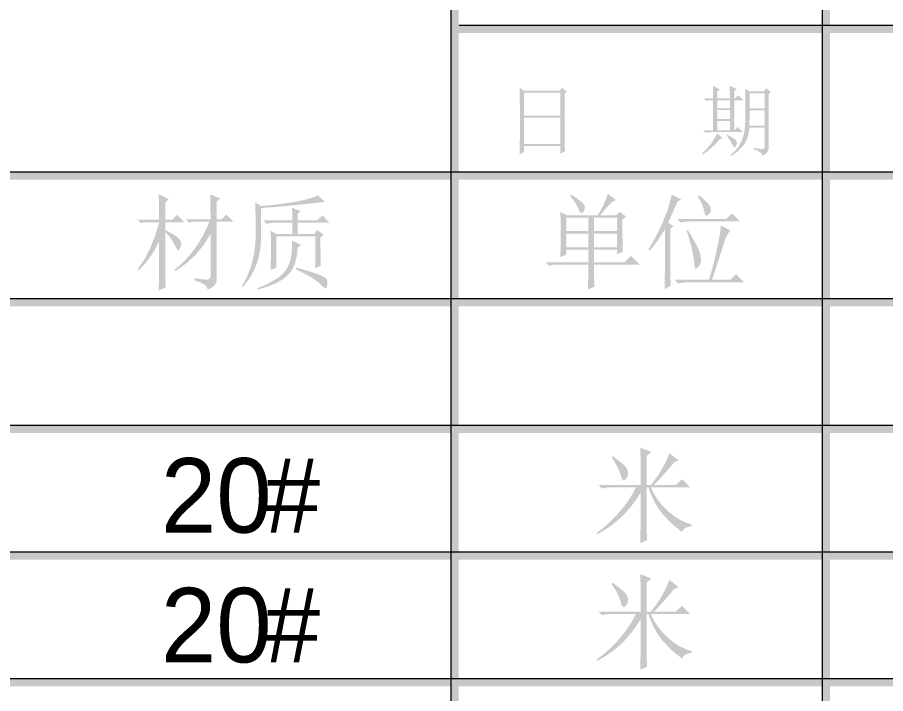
# Model space of a CAD drawing. Header units: millimetres. Extents: x 0 to 169, y 13 to 258.
# Drawn here: x 82.74 to 118.16, y 198.36 to 225.94 of the extents above; entities that cross this region are included whole.
import ezdxf

# ---------------------------------------------------------------- set-up
doc = ezdxf.new("R2010")
doc.units = ezdxf.units.MM

msp = doc.modelspace()

# ---------------------------------------------------------------- hatches: boundary and pattern name
h = msp.add_hatch(color=0)
h.dxf.hatch_style = 2
h.paths.add_polyline_path([(100.397028, 12.706615), (100.735691, 12.706615), (100.735691, 241.638226), (100.397028, 241.638226)])
h = msp.add_hatch(color=0)
h.dxf.hatch_style = 2
h.paths.add_polyline_path([(115.552361, 12.706615), (115.891024, 12.706615), (115.891024, 241.638226), (115.552361, 241.638226)])
h = msp.add_hatch(color=0)
h.dxf.hatch_style = 2
h.paths.add_polyline_path([(100.735694, 225.297559), (168.994667, 225.297559), (168.994667, 225.636222), (100.735694, 225.636222)])
h = msp.add_hatch(color=0)
h.paths.add_polyline_path([(111.29742, 222.561326), (111.29742, 222.236109), (111.804538, 222.236109), (111.804538, 222.561326)])
h.paths.add_polyline_path([(111.29742, 222.164451), (111.29742, 221.789625), (111.804538, 221.789625), (111.804538, 222.164451)])
h.paths.add_polyline_path([(111.29742, 221.717967), (111.29742, 221.332116), (111.804538, 221.332116), (111.804538, 221.717967)])
h.paths.add_polyline_path([(111.121031, 222.632984), (111.117586, 222.919616), (111.110007, 223.156639), (111.396639, 222.996786), (111.29742, 222.919616), (111.29742, 222.632984), (111.804538, 222.632984), (111.801093, 222.876208), (111.793514, 223.156639), (112.080146, 223.007811), (111.980927, 222.930641), (111.980927, 222.632984), (112.014, 222.632984), (112.151804, 222.770788), (112.361266, 222.561326), (111.980927, 222.561326), (111.980927, 221.332116), (111.991951, 221.332116), (112.129755, 221.46992), (112.339217, 221.260458), (110.98874, 221.260458), (110.812351, 221.232898), (110.713132, 221.332116), (111.121031, 221.332116), (111.121031, 222.561326), (111.010788, 222.561326), (110.839911, 222.533766), (110.740693, 222.632984)])
h.paths.add_polyline_path([(111.286396, 221.210849), (111.506882, 221.012411), (111.396639, 220.973826), (111.226107, 220.786585), (111.053507, 220.621049), (110.878841, 220.476182), (110.702108, 220.350953), (110.674547, 220.389538), (110.851625, 220.567994), (111.0163, 220.758852), (111.159616, 220.972448)])
h.paths.add_polyline_path([(111.694295, 221.16124), (111.82762, 221.084845), (111.92994, 221.021369), (112.001253, 220.971329), (112.041561, 220.935241), (112.078768, 220.875986), (112.09117, 220.824998), (112.080146, 220.761609), (112.052585, 220.698219), (112.016067, 220.651365), (111.991951, 220.637585), (111.951299, 220.66239), (111.914781, 220.736804), (111.819697, 220.914571), (111.666734, 221.133679)])
h.paths.add_polyline_path([(112.609312, 222.847958), (112.609312, 222.225085), (113.221161, 222.225085), (113.221161, 222.847958)])
h.paths.add_polyline_path([(112.609312, 222.153427), (112.605867, 221.819942), (112.598288, 221.51953), (113.221161, 221.51953), (113.221161, 222.153427)])
h.paths.add_polyline_path([(112.774677, 220.615536), (112.973804, 220.58522), (113.110918, 220.571439), (113.158375, 220.575746), (113.192912, 220.597622), (113.214013, 220.638102), (113.221161, 220.698219), (113.221161, 221.442359), (112.598288, 221.442359), (112.574517, 221.236773), (112.528008, 221.050308), (112.458762, 220.883479), (112.366778, 220.736804), (112.135267, 220.485312), (111.854148, 220.279295), (111.832099, 220.312368), (112.021579, 220.498403), (112.173852, 220.692707), (112.289608, 220.911126), (112.37229, 221.166752), (112.401229, 221.325915), (112.421899, 221.530554), (112.434302, 221.780668), (112.438436, 222.076257), (112.437488, 222.37176), (112.434991, 222.629539), (112.431459, 222.849078), (112.427411, 223.029859), (112.609312, 222.919616), (113.193601, 222.919616), (113.281795, 223.046396), (113.480233, 222.897568), (113.392038, 222.809373), (113.392038, 220.648609), (113.378516, 220.533888), (113.329337, 220.43777), (113.243985, 220.360255), (113.121943, 220.301344), (113.100239, 220.379031), (113.035126, 220.447416), (112.926606, 220.507533), (112.774677, 220.560415)])
h = msp.add_hatch(color=0)
h.paths.add_polyline_path([(103.410411, 222.870007), (103.410411, 221.927429), (104.887668, 221.927429), (104.887668, 222.870007)])
h.paths.add_polyline_path([(103.410411, 221.855771), (103.410411, 220.775389), (104.887668, 220.775389), (104.887668, 221.855771)])
h.paths.add_polyline_path([(103.22851, 220.350953), (103.23609, 221.052375), (103.239535, 221.695918), (103.23609, 222.344974), (103.22851, 223.068444), (103.410411, 222.947177), (104.86562, 222.947177), (104.948302, 223.068444), (105.163276, 222.908592), (105.064057, 222.831422), (105.064057, 221.133679), (105.065435, 220.789169), (105.075082, 220.477733), (104.887668, 220.378514), (104.887668, 220.698219), (103.410411, 220.698219), (103.410411, 220.461196)])
h = msp.add_hatch(color=0)
h.dxf.hatch_style = 2
h.paths.add_polyline_path([(0.338667, 219.317976), (168.994667, 219.317976), (168.994667, 219.656639), (0.338667, 219.656639)])
h = msp.add_hatch(color=0)
h.paths.add_polyline_path([(89.958774, 215.303585), (90.133527, 215.275594), (90.27779, 215.257421), (90.392081, 215.24855), (90.476917, 215.248464), (90.538842, 215.260952), (90.583715, 215.290494), (90.611017, 215.337605), (90.620233, 215.402804), (90.620233, 217.106059), (90.339113, 216.658541), (90.008384, 216.258566), (89.628045, 215.906132), (89.198097, 215.601241), (89.148488, 215.650851), (89.366046, 215.829651), (89.572235, 216.027055), (89.767055, 216.243063), (89.950506, 216.477674), (90.122589, 216.730888), (90.283302, 217.002706), (90.432647, 217.293128), (90.570623, 217.602153), (89.892628, 217.602153), (89.7438, 217.56908), (89.611509, 217.701372), (90.620233, 217.701372), (90.603696, 218.726632), (91.017108, 218.544731), (90.86828, 218.428976), (90.86828, 217.701372), (91.066717, 217.701372), (91.265155, 217.899809), (91.562811, 217.602153), (90.86828, 217.602153), (90.86828, 215.237439), (90.845542, 215.119617), (90.777329, 215.014197), (90.663641, 214.921179), (90.504477, 214.840564), (90.470371, 214.944951), (90.368052, 215.043136), (90.197519, 215.13512), (89.958774, 215.220903)])
h.paths.add_polyline_path([(88.768149, 217.188741), (88.768408, 216.730113), (88.769183, 216.321611), (88.770475, 215.963235), (88.772283, 215.654985), (88.774609, 215.396861), (88.777451, 215.188863), (88.78081, 215.030992), (88.784686, 214.923247), (88.503566, 214.807491), (88.510801, 215.225037), (88.515968, 215.70046), (88.519069, 216.233761), (88.520102, 216.824939), (88.375408, 216.520048), (88.189373, 216.217224), (87.961997, 215.916468), (87.69328, 215.617778), (87.64367, 215.667387), (87.915488, 216.066329), (88.152166, 216.519015), (88.353704, 217.025444), (88.520102, 217.585616), (87.92479, 217.585616), (87.775962, 217.552543), (87.64367, 217.684835), (88.520102, 217.684835), (88.515968, 218.218136), (88.503566, 218.726632), (88.916977, 218.528194), (88.768149, 218.395903), (88.768149, 217.684835), (89.049269, 217.684835), (89.247707, 217.883273), (89.545363, 217.585616), (88.768149, 217.585616), (88.768149, 217.271424), (88.956338, 217.170138), (89.107836, 217.081254), (89.22316, 217.004773), (89.302828, 216.940694), (89.397224, 216.824939), (89.429608, 216.709184), (89.417894, 216.643727), (89.38551, 216.549332), (89.347614, 216.470094), (89.313852, 216.444601), (89.279746, 216.457003), (89.243572, 216.49421), (89.205332, 216.556222), (89.165024, 216.643038), (88.99966, 216.928292)])
h = msp.add_hatch(color=0)
h.paths.add_polyline_path([(91.89354, 214.972856), (92.03255, 215.218061), (92.151922, 215.474117), (92.251658, 215.741026), (92.331756, 216.018787), (92.392218, 216.3074), (92.433042, 216.606865), (92.454229, 216.917182), (92.45578, 217.238351), (92.454746, 217.620756), (92.451645, 217.94115), (92.446478, 218.199532), (92.439243, 218.395903), (92.670753, 218.247075), (93.141009, 218.290569), (93.559588, 218.338714), (93.926491, 218.392027), (94.241717, 218.451024), (94.5063, 218.51295), (94.721274, 218.574359), (94.886639, 218.634734), (95.002394, 218.693559), (95.283514, 218.412439), (94.192108, 218.296684), (93.879982, 218.263611), (93.522381, 218.230538), (93.119305, 218.197465), (92.670753, 218.164392), (92.670753, 217.072986), (92.669978, 216.764736), (92.642848, 216.468372), (92.589363, 216.183893), (92.509523, 215.9113), (92.403328, 215.650592), (92.270778, 215.40177), (92.111873, 215.164834), (91.926613, 214.939783)])
h.paths.add_polyline_path([(93.960597, 217.668299), (93.944061, 218.180929), (94.291326, 218.032101), (94.175571, 217.932882), (94.175571, 217.668299), (94.969321, 217.668299), (95.184295, 217.866736), (95.465415, 217.56908), (94.175571, 217.56908), (94.175571, 217.106059), (94.853566, 217.106059), (94.969321, 217.271424), (95.233905, 217.072986), (95.101613, 216.957231), (95.102646, 216.569658), (95.105747, 216.250297), (95.110915, 215.99915), (95.118149, 215.816215), (94.886639, 215.70046), (94.886639, 217.00684), (93.299139, 217.00684), (93.299139, 215.733533), (93.067628, 215.634314), (93.080031, 216.102158), (93.084165, 216.516259), (93.080031, 216.891774), (93.067628, 217.238351), (93.299139, 217.106059), (93.960597, 217.106059), (93.960597, 217.56908), (93.266066, 217.56908), (93.084165, 217.556678), (92.902264, 217.51947), (92.753436, 217.668299)])
h.paths.add_polyline_path([(92.521925, 214.890174), (92.894685, 215.046581), (93.255042, 215.248464), (93.42032, 215.361032), (93.560277, 215.483419), (93.674396, 215.615108), (93.76216, 215.755582), (93.877915, 216.04497), (93.927524, 216.334358), (93.939927, 216.60652), (93.944061, 216.841476), (94.307863, 216.659575), (94.175571, 216.543819), (94.137417, 216.188286), (94.056371, 215.882361), (93.93295, 215.626046), (93.767672, 215.41934), (93.551578, 215.246741), (93.275023, 215.092745), (92.93749, 214.957353), (92.538462, 214.840564)])
h.paths.add_polyline_path([(94.109425, 215.733533), (94.45049, 215.639568), (94.729543, 215.556455), (94.946584, 215.484711), (95.101613, 215.424852), (95.211167, 215.372229), (95.291782, 215.322189), (95.343459, 215.275249), (95.366196, 215.231927), (95.378599, 215.149934), (95.382733, 215.088611), (95.375153, 215.013508), (95.355172, 214.950807), (95.333812, 214.906021), (95.316587, 214.890174), (95.258709, 214.910844), (95.184295, 214.972856), (95.027199, 215.12444), (94.820493, 215.276024), (94.688201, 215.359654), (94.522837, 215.453102), (94.324399, 215.555852), (94.092889, 215.667387)])
h = msp.add_hatch(color=0)
h.paths.add_polyline_path([(105.138361, 217.767517), (105.138361, 217.221814), (106.03133, 217.221814), (106.03133, 217.767517)])
h.paths.add_polyline_path([(106.26284, 217.767517), (106.26284, 217.221814), (107.205418, 217.221814), (107.205418, 217.767517)])
h.paths.add_polyline_path([(105.138361, 217.122595), (105.138361, 216.560356), (106.03133, 216.560356), (106.03133, 217.122595)])
h.paths.add_polyline_path([(106.26284, 217.122595), (106.26284, 216.560356), (107.205418, 216.560356), (107.205418, 217.122595)])
h.paths.add_polyline_path([(105.287189, 218.660486), (105.320262, 218.710095), (105.535925, 218.574359), (105.722649, 218.434488), (105.798097, 218.366189), (105.850807, 218.301507), (105.880779, 218.239926), (105.888014, 218.180929), (105.867343, 218.078265), (105.821868, 218.00454), (105.775704, 217.96251), (105.75021, 217.949418), (105.717137, 217.961821), (105.684064, 217.999028), (105.650991, 218.061039), (105.617918, 218.147856), (105.485627, 218.400037)])
h.paths.add_polyline_path([(106.26284, 215.849288), (106.263874, 215.53923), (106.266974, 215.287049), (106.272142, 215.092745), (106.279377, 214.956319), (106.014793, 214.840564), (106.027196, 215.382133), (106.03133, 215.849288), (104.625731, 215.849288), (104.410757, 215.816215), (104.278465, 215.948507), (106.03133, 215.948507), (106.03133, 216.461137), (105.138361, 216.461137), (105.138361, 216.2627), (104.890314, 216.163481), (104.906851, 217.089523), (104.890314, 218.015564), (105.154898, 217.866736), (106.411668, 217.866736), (106.528113, 218.065863), (106.648691, 218.302196), (106.755489, 218.541286), (106.82508, 218.743168), (107.155809, 218.495122), (107.015938, 218.416573), (106.863665, 218.280148), (106.697611, 218.094112), (106.510887, 217.866736), (107.172345, 217.866736), (107.304637, 218.015564), (107.56922, 217.817127), (107.420392, 217.701372), (107.420651, 217.460043), (107.421426, 217.240418), (107.422718, 217.042497), (107.424526, 216.86628), (107.426852, 216.711768), (107.429694, 216.578959), (107.433053, 216.467855), (107.436929, 216.378455), (107.205418, 216.279236), (107.205418, 216.461137), (106.26284, 216.461137), (106.26284, 215.948507), (107.503075, 215.948507), (107.767658, 216.21309), (108.13146, 215.849288)])
h = msp.add_hatch(color=0)
h.paths.add_polyline_path([(109.140184, 214.857101), (109.14406, 215.003862), (109.147419, 215.196098), (109.150261, 215.43381), (109.152586, 215.716997), (109.154395, 216.045659), (109.155687, 216.419796), (109.156462, 216.839409), (109.15672, 217.304497), (108.987222, 217.032678), (108.825991, 216.796), (108.673029, 216.594462), (108.528335, 216.428064), (108.478726, 216.461137), (108.777071, 216.977901), (109.046477, 217.536007), (109.273165, 218.118917), (109.43784, 218.710095), (109.818179, 218.511658), (109.669351, 218.428976), (109.546361, 218.15199), (109.441974, 217.916345), (109.356192, 217.722042), (109.289012, 217.56908), (109.503986, 217.420252), (109.371694, 217.321033), (109.371953, 216.850519), (109.372728, 216.431165), (109.37402, 216.06297), (109.375829, 215.745935), (109.378154, 215.48006), (109.380996, 215.265345), (109.384355, 215.101789), (109.388231, 214.989392)])
h.paths.add_polyline_path([(110.496174, 218.64395), (110.545783, 218.677023), (110.755675, 218.507524), (110.90614, 218.36283), (110.997693, 218.242941), (111.030852, 218.147856), (111.017761, 218.007296), (110.959194, 217.916345), (110.893049, 217.866736), (110.859976, 217.8502), (110.822769, 217.861568), (110.79383, 217.895675), (110.773159, 217.952519), (110.760757, 218.032101), (110.725617, 218.163359), (110.669806, 218.309086), (110.593325, 218.469283)])
h.paths.add_polyline_path([(109.652814, 217.717908), (111.653726, 217.717908), (111.885236, 217.949418), (112.215965, 217.618689), (110.181981, 217.618689), (109.987678, 217.606287), (109.801642, 217.56908)])
h.paths.add_polyline_path([(110.033153, 217.238351), (110.082762, 217.271424), (110.267764, 216.967652), (110.409357, 216.718141), (110.507542, 216.523407), (110.562319, 216.383967), (110.611929, 216.188975), (110.628465, 216.047726), (110.60435, 215.898898), (110.534759, 215.783142), (110.459656, 215.708728), (110.413491, 215.683924), (110.376284, 215.712862), (110.363882, 215.799679), (110.352513, 215.909233), (110.334943, 216.039457), (110.311172, 216.190353), (110.2812, 216.361918), (110.240892, 216.553121), (110.186115, 216.762928), (110.116869, 216.991337)])
h.paths.add_polyline_path([(111.438752, 217.453325), (111.835627, 217.238351), (111.761213, 217.171171), (111.686799, 217.052316), (111.612385, 216.881783), (111.53797, 216.659575), (111.453221, 216.384656), (111.347801, 216.055994), (111.221711, 215.673588), (111.07495, 215.237439), (111.81909, 215.237439), (112.050601, 215.46895), (112.38133, 215.13822), (110.099299, 215.13822), (109.892593, 215.125818), (109.702424, 215.088611), (109.553595, 215.237439), (110.959194, 215.237439), (111.141095, 215.903721), (111.289924, 216.549332), (111.348835, 216.844835), (111.393276, 217.094346), (111.423249, 217.297348)])
h = msp.add_hatch(color=0)
h.dxf.hatch_style = 2
h.paths.add_polyline_path([(0.338667, 214.153309), (168.994667, 214.153309), (168.994667, 214.491972), (0.338667, 214.491972)])
h = msp.add_hatch(color=0)
h.dxf.hatch_style = 2
h.paths.add_polyline_path([(0.338667, 208.988642), (168.994667, 208.988642), (168.994667, 209.327305), (0.338667, 209.327305)])
h = msp.add_hatch(color=0)
h.paths.add_polyline_path([(107.023517, 208.050033), (107.244779, 207.882687), (107.412813, 207.744798), (107.528138, 207.63688), (107.591269, 207.559451), (107.644324, 207.435428), (107.651903, 207.311405), (107.622964, 207.203229), (107.56922, 207.123991), (107.511343, 207.074382), (107.470002, 207.057845), (107.436929, 207.073348), (107.403856, 207.119857), (107.370783, 207.197372), (107.33771, 207.305892), (107.277765, 207.473324), (107.19715, 207.64489), (107.095864, 207.82059), (106.973908, 208.000424)])
h.paths.add_polyline_path([(108.164533, 206.875944), (108.164533, 207.868132), (108.147997, 208.397299), (108.611017, 208.215398), (108.41258, 208.066569), (108.41258, 206.875944), (108.594481, 206.875944), (108.833226, 207.204607), (109.036831, 207.529135), (109.205296, 207.849528), (109.338622, 208.165788), (109.71896, 207.868132), (109.537059, 207.801986), (109.317951, 207.53947), (109.107111, 207.297624), (108.904539, 207.076449), (108.710236, 206.875944), (109.603205, 206.875944), (109.851252, 207.107455), (110.181981, 206.776726), (108.577944, 206.776726), (108.700934, 206.51843), (108.85493, 206.273053), (109.039932, 206.041112), (109.255939, 205.823123), (109.491584, 205.629767), (109.735497, 205.471035), (109.987678, 205.346408), (110.248127, 205.255372), (110.248127, 205.189226), (110.1055, 205.168555), (109.991812, 205.12308), (109.907062, 205.0528), (109.851252, 204.957715), (109.426127, 205.300847), (109.046477, 205.701856), (108.877926, 205.930266), (108.727462, 206.185547), (108.594567, 206.467701), (108.478726, 206.776726), (108.41258, 206.776726), (108.41258, 205.172689), (108.416714, 204.862631), (108.429116, 204.626986), (108.147997, 204.494694), (108.151872, 204.635513), (108.155231, 204.809921), (108.158073, 205.017918), (108.160399, 205.259506), (108.162208, 205.534683), (108.163499, 205.843449), (108.164275, 206.185806), (108.164533, 206.561752), (107.994087, 206.297255), (107.813822, 206.049811), (107.624256, 205.819937), (107.425905, 205.608149), (107.209811, 205.409626), (106.966329, 205.218854), (106.694941, 205.035316), (106.395132, 204.858497), (106.362059, 204.908106), (106.626728, 205.112745), (106.875378, 205.329786), (107.108525, 205.559229), (107.326686, 205.801075), (107.525037, 206.048088), (107.698067, 206.293034), (107.845259, 206.535914), (107.966095, 206.776726), (106.990444, 206.776726), (106.783739, 206.764323), (106.593569, 206.727116), (106.444741, 206.875944)])
h = msp.add_hatch(color=0)
h.dxf.hatch_style = 2
h.paths.add_polyline_path([(0.338667, 203.823976), (168.994667, 203.823976), (168.994667, 204.162639), (0.338667, 204.162639)])
h = msp.add_hatch(color=0)
h.paths.add_polyline_path([(107.023517, 202.885366), (107.244779, 202.718021), (107.412813, 202.580131), (107.528138, 202.472213), (107.591269, 202.394785), (107.644324, 202.270761), (107.651903, 202.146738), (107.622964, 202.038562), (107.56922, 201.959325), (107.511343, 201.909715), (107.470002, 201.893179), (107.436929, 201.908682), (107.403856, 201.955191), (107.370783, 202.032705), (107.33771, 202.141226), (107.277765, 202.308657), (107.19715, 202.480223), (107.095864, 202.655923), (106.973908, 202.835757)])
h.paths.add_polyline_path([(108.164533, 201.711278), (108.164533, 202.703465), (108.147997, 203.232632), (108.611017, 203.050731), (108.41258, 202.901903), (108.41258, 201.711278), (108.594481, 201.711278), (108.833226, 202.03994), (109.036831, 202.364468), (109.205296, 202.684862), (109.338622, 203.001122), (109.71896, 202.703465), (109.537059, 202.637319), (109.317951, 202.374803), (109.107111, 202.132957), (108.904539, 201.911782), (108.710236, 201.711278), (109.603205, 201.711278), (109.851252, 201.942788), (110.181981, 201.612059), (108.577944, 201.612059), (108.700934, 201.353763), (108.85493, 201.108386), (109.039932, 200.876445), (109.255939, 200.658457), (109.491584, 200.465101), (109.735497, 200.306368), (109.987678, 200.181742), (110.248127, 200.090705), (110.248127, 200.024559), (110.1055, 200.003888), (109.991812, 199.958413), (109.907062, 199.888133), (109.851252, 199.793049), (109.426127, 200.13618), (109.046477, 200.537189), (108.877926, 200.765599), (108.727462, 201.020881), (108.594567, 201.303034), (108.478726, 201.612059), (108.41258, 201.612059), (108.41258, 200.008023), (108.416714, 199.697964), (108.429116, 199.462319), (108.147997, 199.330028), (108.151872, 199.470846), (108.155231, 199.645254), (108.158073, 199.853252), (108.160399, 200.094839), (108.162208, 200.370016), (108.163499, 200.678783), (108.164275, 201.021139), (108.164533, 201.397085), (107.994087, 201.132588), (107.813822, 200.885144), (107.624256, 200.65527), (107.425905, 200.443483), (107.209811, 200.244959), (106.966329, 200.054187), (106.694941, 199.870649), (106.395132, 199.69383), (106.362059, 199.743439), (106.626728, 199.948078), (106.875378, 200.165119), (107.108525, 200.394562), (107.326686, 200.636408), (107.525037, 200.883421), (107.698067, 201.128368), (107.845259, 201.371247), (107.966095, 201.612059), (106.990444, 201.612059), (106.783739, 201.599657), (106.593569, 201.56245), (106.444741, 201.711278)])
h = msp.add_hatch(color=0)
h.dxf.hatch_style = 2
h.paths.add_polyline_path([(0.338667, 198.659309), (168.994667, 198.659309), (168.994667, 198.997972), (0.338667, 198.997972)])

# ---------------------------------------------------------------- linework, layer by layer
at = {"color": 0, "lineweight": 0}
for points in [[(100.418194, 241.617059), (100.418194, 12.727781)], [(115.573528, 241.617059), (115.573528, 12.727781)], [(100.756861, 225.615059), (168.9735, 225.615059)], [(0.359833, 219.635476), (168.9735, 219.635476)], [(0.359833, 214.470809), (168.9735, 214.470809)], [(0.359833, 209.306142), (168.9735, 209.306142)], [(0.359833, 204.141476), (168.9735, 204.141476)], [(0.359833, 198.976809), (168.9735, 198.976809)]]:
    msp.add_lwpolyline(points, dxfattribs=at)

# ---------------------------------------------------------------- texts
at = {"color": 0, "attachment_point": 1}
for s, insert, char_height in [('{\\fTimes New Roman|b0|i0|c0;     }', (106.228444, 222.77644), 2.326047), ('{\\fËÎÌå|b0|i0|c0;20}', (88.589556, 207.967703), 3.039533), ('{\\fËÎÌå|b0|i0|c0;#}', (92.822889, 207.967703), 3.039533), ('{\\fËÎÌå|b0|i0|c0;20}', (88.589556, 202.676037), 3.039533), ('{\\fËÎÌå|b0|i0|c0;#}', (92.822889, 202.676037), 3.039533)]:
    msp.add_mtext(s, dxfattribs=dict(at, insert=insert, char_height=char_height))

doc.saveas('drawing.dxf')
